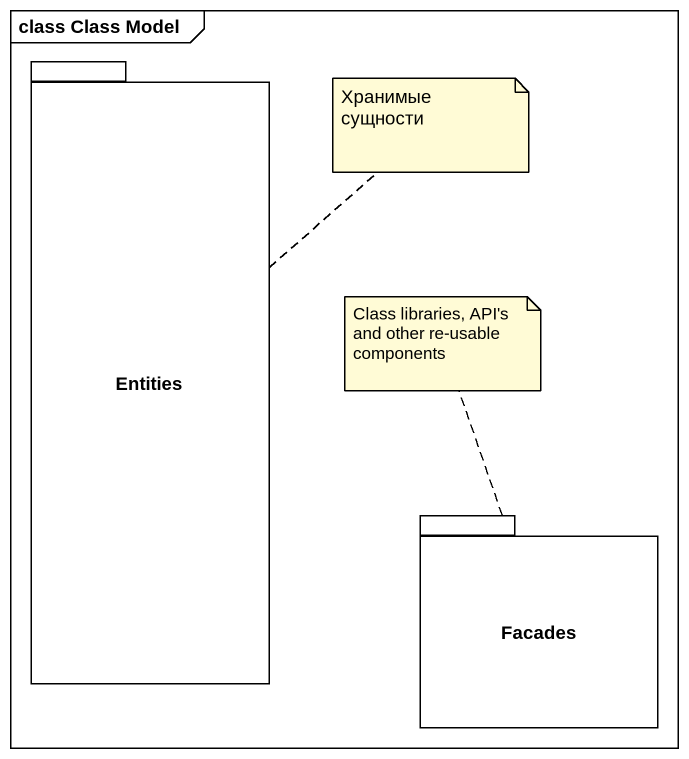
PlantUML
@startuml
mainframe class Class Model
package Entities {
}
package Facades {
}
note top of Entities : Хранимые сущности
note top of Facades : Class libraries, API's and other re-usable components
@enduml
